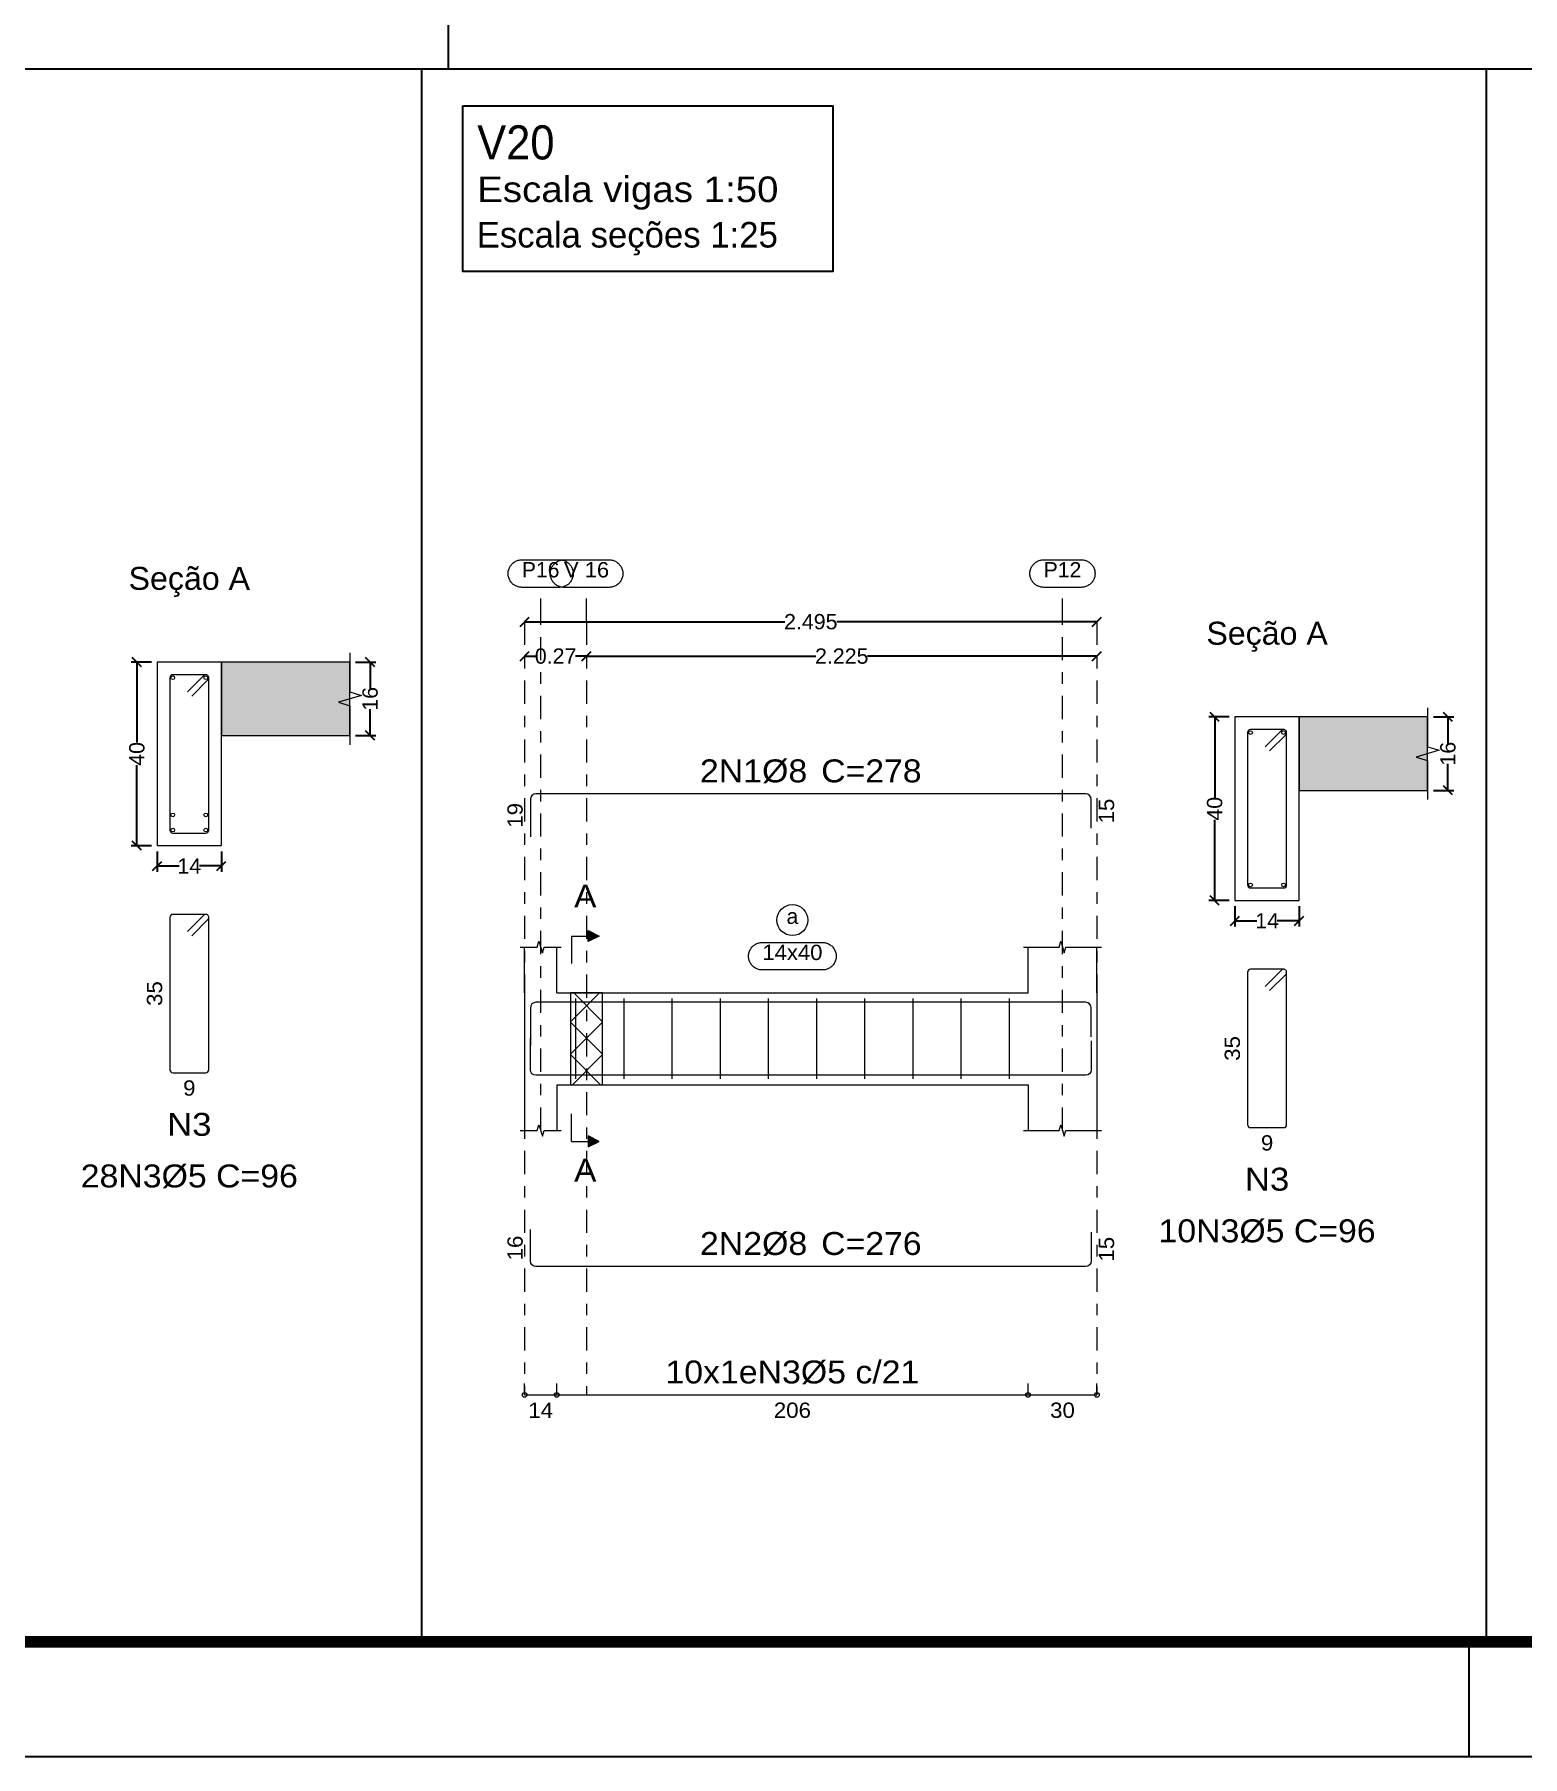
# Model space of a CAD drawing. Header units: centimetres. Extents: x 3194 to 3278, y -951 to -517.
# Drawn here: x 3228.91 to 3241.88, y -701.24 to -686.23 of the extents above; entities that cross this region are included whole.
import ezdxf
from ezdxf.enums import TextEntityAlignment as Align

# ---------------------------------------------------------------- set-up
doc = ezdxf.new("R2010")
doc.units = ezdxf.units.CM
doc.linetypes.add('CYPE_RAYAPUNTO', pattern=[0.4125, 0.2025, -0.105, 0, -0.105])
for name, color, linetype, lineweight in [('ARM_LONGITUDINAL_Ø8', 32, 'Continuous', 9), ('ARM_TRANSVERSAL_Ø5', 120, 'Continuous', 9), ('ELE_ARM_TRANS_TXT_EST', 7, 'Continuous', 9), ('ELE_CONT_NOS', 7, 'Continuous', 9), ('ELE_CONT_VIG_CONCRETO', 7, 'Continuous', 9), ('ELE_COT_COMPRIMENTO_PROJETADO', 8, 'Continuous', 0), ('ELE_COT_COT_ANCORAGENS', 8, 'Continuous', 0), ('ELE_COT_COT_EST', 8, 'Continuous', 0), ('ELE_COT_COT_LIN_APOIOS', 8, 'CYPE_RAYAPUNTO', 0), ('ELE_COT_TEXTOS_ESTRIBOS', 8, 'Continuous', 0), ('ELE_REF_COT_LIN_AUX_COTA', 8, 'CYPE_RAYAPUNTO', 9), ('ELE_REF_LINHAS_MARCAS_PLANTA', 8, 'Continuous', 9), ('ELE_REF_MARCAS_PLANTA', 8, 'Continuous', 9), ('ELE_REF_REF_ESCALA', 3, 'Continuous', 9), ('ELE_REF_REF_NOME', 8, 'Continuous', 9), ('ELE_REF_REF_REFERENCIA', 8, 'Continuous', 9), ('ELE_REF_TEXTO_REF_NOME', 8, 'Continuous', 9), ('ELE_REF_TEXTO_REF_REFERENCIA', 8, 'Continuous', 9), ('POR_ARM_LONG_ARM_TEXTOS', 7, 'Continuous', 9), ('POR_ARM_LONG_TXT_COMP', 7, 'Continuous', 9), ('SEC_CONT_LAJES_CORTE', 8, 'Continuous', 9), ('SEC_CONT_VIG_CONCRETO_CORTE', 7, 'Continuous', 9), ('SEC_COTAS_SEC_DIM_VIGA', 8, 'Continuous', 0), ('SEC_COTAS_TEXTOS_DETALHE_ESTRIBOS', 8, 'Continuous', 0), ('SEC_REF_TXT_NOMES', 2, 'Continuous', 9), ('SEC_REF_TXT_POSICOES_ARM_ESTRIBOS', 7, 'Continuous', 9)]:
    doc.layers.add(name, color=color, linetype=linetype, lineweight=lineweight)
doc.layers.add('ARQ-FOLHA', color=7, linetype='Continuous')
doc.layers.add('COTA CYPE', color=31, linetype='Continuous')
doc.styles.add('CYPETXT', font='arial.ttf', dxfattribs={"height": 0.2})
doc.styles.add('CYPETXT_0.2', font='arial.ttf', dxfattribs={"height": 0.133333})
doc.dimstyles.new('cype_oblique', dxfattribs={"dimtxt": 0.18, "dimasz": 0.18, "dimexe": 0.05, "dimexo": 0.05, "dimgap": 0, "dimtad": 0, "dimdec": 4, "dimzin": 0, "dimdsep": 46, "dimtxsty": 'CYPETXT_0.2', "dimblk": 'OBLIQUE', "dimtsz": 0.04, "dimcen": 0.09, "dimadec": 0, "dimazin": 0, "dimtfac": 1, "dimtdec": 4, "dimtofl": 0, "dimtmove": 2, "dimatfit": 3, "dimfxl": 1, "dimtolj": 1, "dimtzin": 0, "dimarcsym": 0})

# ---------------------------------------------------------------- blocks, each defined once
blk = doc.blocks.new('*D1408')
at = {"layer": 'Defpoints', "color": 0, "transparency": 16777216}
for p in [(3229.979, -693.302), (3230.539, -693.302), (3230.539, -693.479)]:
    blk.add_point(p, dxfattribs=at)
at = {"layer": 'SEC_COTAS_SEC_DIM_VIGA', "color": 0, "lineweight": -2, "transparency": 16777216}
for p, q in [((3229.979, -693.352), (3229.979, -693.529)), ((3230.539, -693.352), (3230.539, -693.529)), ((3229.939, -693.519), (3230.019, -693.439)), ((3229.979, -693.479), (3230.17, -693.479)), ((3230.539, -693.479), (3230.348, -693.479)), ((3230.499, -693.519), (3230.579, -693.439))]:
    blk.add_line(p, q, dxfattribs=at)
at = {"layer": 'SEC_COTAS_SEC_DIM_VIGA', "color": 0, "transparency": 16777216, "insert": (3230.259, -693.479), "char_height": 0.1333, "attachment_point": 5, "style": 'CYPETXT_0.2'}
blk.add_mtext('\\A1;14', dxfattribs=at)
blk = doc.blocks.new('_OBLIQUE')
at = {"color": 0, "linetype": 'ByBlock'}
blk.add_line((-0.5, -0.5), (0.5, 0.5), dxfattribs=at)
blk = doc.blocks.new('*D1409')
at = {"layer": 'Defpoints', "color": 0, "transparency": 16777216}
for p in [(3229.802, -691.702), (3229.979, -691.702), (3229.979, -693.302)]:
    blk.add_point(p, dxfattribs=at)
at = {"layer": 'SEC_COTAS_SEC_DIM_VIGA', "color": 0, "lineweight": -2, "transparency": 16777216}
for p, q in [((3229.929, -691.702), (3229.752, -691.702)), ((3229.842, -691.742), (3229.762, -691.662)), ((3229.802, -691.702), (3229.802, -692.404)), ((3229.802, -693.302), (3229.802, -692.6)), ((3229.842, -693.342), (3229.762, -693.262)), ((3229.929, -693.302), (3229.752, -693.302))]:
    blk.add_line(p, q, dxfattribs=at)
at = {"layer": 'SEC_COTAS_SEC_DIM_VIGA', "color": 0, "transparency": 16777216, "insert": (3229.802, -692.502), "char_height": 0.1333, "attachment_point": 5, "rotation": 90, "style": 'CYPETXT_0.2'}
blk.add_mtext('\\A1;40', dxfattribs=at)
blk = doc.blocks.new('*D1410')
at = {"layer": 'Defpoints', "color": 0, "transparency": 16777216}
for p in [(3231.659, -691.702), (3231.836, -691.702), (3231.659, -692.342)]:
    blk.add_point(p, dxfattribs=at)
at = {"layer": 'SEC_COTAS_SEC_DIM_VIGA', "color": 0, "lineweight": -2, "transparency": 16777216}
for p, q in [((3231.709, -691.702), (3231.886, -691.702)), ((3231.876, -691.742), (3231.796, -691.662)), ((3231.836, -691.702), (3231.836, -691.933)), ((3231.836, -692.342), (3231.836, -692.111)), ((3231.709, -692.342), (3231.886, -692.342)), ((3231.876, -692.382), (3231.796, -692.302))]:
    blk.add_line(p, q, dxfattribs=at)
at = {"layer": 'SEC_COTAS_SEC_DIM_VIGA', "color": 0, "transparency": 16777216, "insert": (3231.836, -692.022), "char_height": 0.1333, "attachment_point": 5, "rotation": 90, "style": 'CYPETXT_0.2'}
blk.add_mtext('\\A1;16', dxfattribs=at)
blk = doc.blocks.new('*D1420')
at = {"layer": 'Defpoints', "color": 0, "transparency": 16777216}
for p in [(3239.377, -693.78), (3239.937, -693.78), (3239.937, -693.957)]:
    blk.add_point(p, dxfattribs=at)
at = {"layer": 'SEC_COTAS_SEC_DIM_VIGA', "color": 0, "lineweight": -2, "transparency": 16777216}
for p, q in [((3239.377, -693.83), (3239.377, -694.007)), ((3239.937, -693.83), (3239.937, -694.007)), ((3239.337, -693.997), (3239.417, -693.917)), ((3239.377, -693.957), (3239.568, -693.957)), ((3239.937, -693.957), (3239.746, -693.957)), ((3239.897, -693.997), (3239.977, -693.917))]:
    blk.add_line(p, q, dxfattribs=at)
at = {"layer": 'SEC_COTAS_SEC_DIM_VIGA', "color": 0, "transparency": 16777216, "insert": (3239.657, -693.957), "char_height": 0.1333, "attachment_point": 5, "style": 'CYPETXT_0.2'}
blk.add_mtext('\\A1;14', dxfattribs=at)
blk = doc.blocks.new('*D1421')
at = {"layer": 'Defpoints', "color": 0, "transparency": 16777216}
for p in [(3239.2, -692.18), (3239.377, -692.18), (3239.377, -693.78)]:
    blk.add_point(p, dxfattribs=at)
at = {"layer": 'SEC_COTAS_SEC_DIM_VIGA', "color": 0, "lineweight": -2, "transparency": 16777216}
for p, q in [((3239.327, -692.18), (3239.15, -692.18)), ((3239.24, -692.22), (3239.16, -692.14)), ((3239.2, -692.18), (3239.2, -692.882)), ((3239.2, -693.78), (3239.2, -693.078)), ((3239.327, -693.78), (3239.15, -693.78)), ((3239.24, -693.82), (3239.16, -693.74))]:
    blk.add_line(p, q, dxfattribs=at)
at = {"layer": 'SEC_COTAS_SEC_DIM_VIGA', "color": 0, "transparency": 16777216, "insert": (3239.2, -692.98), "char_height": 0.1333, "attachment_point": 5, "rotation": 90, "style": 'CYPETXT_0.2'}
blk.add_mtext('\\A1;40', dxfattribs=at)
blk = doc.blocks.new('*D1422')
at = {"layer": 'Defpoints', "color": 0, "transparency": 16777216}
for p in [(3241.057, -692.18), (3241.234, -692.18), (3241.057, -692.82)]:
    blk.add_point(p, dxfattribs=at)
at = {"layer": 'SEC_COTAS_SEC_DIM_VIGA', "color": 0, "lineweight": -2, "transparency": 16777216}
for p, q in [((3241.107, -692.18), (3241.284, -692.18)), ((3241.274, -692.22), (3241.194, -692.14)), ((3241.234, -692.18), (3241.234, -692.411)), ((3241.234, -692.82), (3241.234, -692.589)), ((3241.274, -692.86), (3241.194, -692.78)), ((3241.107, -692.82), (3241.284, -692.82))]:
    blk.add_line(p, q, dxfattribs=at)
at = {"layer": 'SEC_COTAS_SEC_DIM_VIGA', "color": 0, "transparency": 16777216, "insert": (3241.234, -692.5), "char_height": 0.1333, "attachment_point": 5, "rotation": 90, "style": 'CYPETXT_0.2'}
blk.add_mtext('\\A1;16', dxfattribs=at)
blk = doc.blocks.new('*D1417')
at = {"layer": 'Defpoints', "color": 0, "transparency": 16777216}
for p in [(3233.183, -691.65), (3233.183, -691.65), (3233.723, -691.65)]:
    blk.add_point(p, dxfattribs=at)
at = {"layer": 'ELE_COT_COMPRIMENTO_PROJETADO', "color": 0, "lineweight": -2, "transparency": 16777216}
for p, q in [((3233.143, -691.69), (3233.223, -691.61)), ((3233.683, -691.69), (3233.763, -691.61)), ((3233.183, -691.65), (3233.28, -691.65)), ((3233.723, -691.65), (3233.626, -691.65))]:
    blk.add_line(p, q, dxfattribs=at)
at = {"layer": 'ELE_COT_COMPRIMENTO_PROJETADO', "color": 0, "transparency": 16777216, "insert": (3233.453, -691.65), "char_height": 0.1333, "attachment_point": 5, "style": 'CYPETXT_0.2'}
blk.add_mtext('\\A1;0.27', dxfattribs=at)
blk = doc.blocks.new('*D1418')
at = {"layer": 'Defpoints', "color": 0, "transparency": 16777216}
for p in [(3233.723, -691.65), (3233.723, -691.65), (3238.173, -691.65)]:
    blk.add_point(p, dxfattribs=at)
at = {"layer": 'ELE_COT_COMPRIMENTO_PROJETADO', "color": 0, "lineweight": -2, "transparency": 16777216}
for p, q in [((3233.683, -691.69), (3233.763, -691.61)), ((3238.133, -691.69), (3238.213, -691.61)), ((3233.723, -691.65), (3235.721, -691.65)), ((3238.173, -691.65), (3236.174, -691.65))]:
    blk.add_line(p, q, dxfattribs=at)
at = {"layer": 'ELE_COT_COMPRIMENTO_PROJETADO', "color": 0, "transparency": 16777216, "insert": (3235.948, -691.65), "char_height": 0.1333, "attachment_point": 5, "style": 'CYPETXT_0.2'}
blk.add_mtext('\\A1;2.225', dxfattribs=at)
blk = doc.blocks.new('*D1419')
at = {"layer": 'Defpoints', "color": 0, "transparency": 16777216}
for p in [(3233.183, -691.35), (3233.183, -691.35), (3238.173, -691.35)]:
    blk.add_point(p, dxfattribs=at)
at = {"layer": 'ELE_COT_COMPRIMENTO_PROJETADO', "color": 0, "lineweight": -2, "transparency": 16777216}
for p, q in [((3233.143, -691.39), (3233.223, -691.31)), ((3238.133, -691.39), (3238.213, -691.31)), ((3233.183, -691.35), (3235.451, -691.35)), ((3238.173, -691.35), (3235.904, -691.35))]:
    blk.add_line(p, q, dxfattribs=at)
at = {"layer": 'ELE_COT_COMPRIMENTO_PROJETADO', "color": 0, "transparency": 16777216, "insert": (3235.678, -691.35), "char_height": 0.1333, "attachment_point": 5, "style": 'CYPETXT_0.2'}
blk.add_mtext('\\A1;2.495', dxfattribs=at)
blk = doc.blocks.new('FOLHA A1')
at = {"layer": 'ARQ-FOLHA'}
for p, q in [((471, -594), (471, -584)), ((0, -594), (841, -594))]:
    blk.add_line(p, q, dxfattribs=at)
at = {"layer": 'ARQ-FOLHA', "const_width": 1}
blk.add_lwpolyline([(25, -10), (25, -584), (831, -584), (831, -10), (25, -10)], dxfattribs=at)

msp = doc.modelspace()

# ---------------------------------------------------------------- hatches: boundary and pattern name
at = {"layer": 'ELE_REF_LINHAS_MARCAS_PLANTA'}
for points in [[(3233.73581, -694.13852), (3233.73581, -694.04252), (3233.83181, -694.09052)], [(3233.73581, -695.83252), (3233.73581, -695.92852), (3233.83181, -695.88052)]]:
    msp.add_hatch(color=256, dxfattribs=at).paths.add_polyline_path(points)
at = {"layer": 'SEC_CONT_LAJES_CORTE', "true_color": 0xdad7d3}
for points in [[(3231.65912, -691.70186), (3230.53912, -691.70186), (3230.53912, -692.34186), (3231.65912, -692.34186)], [(3241.05693, -692.18004), (3239.93693, -692.18004), (3239.93693, -692.82004), (3241.05693, -692.82004)]]:
    msp.add_hatch(color=254, dxfattribs=at).paths.add_polyline_path(points)

# ---------------------------------------------------------------- linework, layer by layer
for p, q in [((3232.51701, -672.35504), (3232.51701, -686.52861)), ((3196.8194, -686.52861), (3259.9194, -686.52861)), ((3232.28256, -686.52861), (3232.28256, -700.24247)), ((3241.56716, -686.52861), (3241.56716, -700.24247))]:
    msp.add_line(p, q)
at = {"layer": 'ARM_LONGITUDINAL_Ø8'}
for points in [[(3238.12283, -693.15004), (3238.12283, -692.89804), (3238.11917, -692.87967), (3238.10877, -692.8641), (3238.0932, -692.85369), (3238.07483, -692.85004), (3233.28081, -692.85004), (3233.26244, -692.85369), (3233.24687, -692.8641), (3233.23647, -692.87967), (3233.23281, -692.89804), (3233.23281, -693.22545)], [(3238.12283, -694.96752), (3238.12283, -694.71552), (3238.11917, -694.69715), (3238.10877, -694.68158), (3238.0932, -694.67117), (3238.07483, -694.66752), (3233.28081, -694.66752), (3233.26244, -694.67117), (3233.24687, -694.68158), (3233.23647, -694.69715), (3233.23281, -694.71552), (3233.23281, -695.04293)], [(3238.12283, -695.00352), (3238.12283, -695.25552), (3238.11917, -695.27389), (3238.10877, -695.28946), (3238.0932, -695.29986), (3238.07483, -695.30352), (3233.28081, -695.30352), (3233.26244, -695.29986), (3233.24687, -695.28946), (3233.23647, -695.27389), (3233.23281, -695.25552), (3233.23281, -694.98252)], [(3238.12283, -696.66998), (3238.12283, -696.92198), (3238.11917, -696.94034), (3238.10877, -696.95592), (3238.0932, -696.96632), (3238.07483, -696.96998), (3233.28081, -696.96998), (3233.26244, -696.96632), (3233.24687, -696.95592), (3233.23647, -696.94034), (3233.23281, -696.92198), (3233.23281, -696.64898)]]:
    msp.add_lwpolyline(points, dxfattribs=at)
for centre in [(3230.11512, -691.83786), (3230.40312, -691.83786), (3239.51293, -692.31604), (3239.80093, -692.31604), (3230.11512, -693.03386), (3230.40312, -693.03386), (3230.11512, -693.16586), (3230.40312, -693.16586), (3239.51293, -693.64404), (3239.80093, -693.64404)]:
    msp.add_circle(centre, 0.016, dxfattribs=at)
at = {"layer": 'ARM_TRANSVERSAL_Ø5'}
for p, q in [((3233.62782, -694.63552), (3233.62782, -695.33552)), ((3234.04782, -694.63552), (3234.04782, -695.33552)), ((3234.46782, -694.63552), (3234.46782, -695.33552)), ((3234.88782, -694.63552), (3234.88782, -695.33552)), ((3235.30782, -694.63552), (3235.30782, -695.33552)), ((3235.72782, -694.63552), (3235.72782, -695.33552)), ((3236.14782, -694.63552), (3236.14782, -695.33552)), ((3236.56782, -694.63552), (3236.56782, -695.33552)), ((3236.98782, -694.63552), (3236.98782, -695.33552)), ((3237.40782, -694.63552), (3237.40782, -695.33552))]:
    msp.add_line(p, q, dxfattribs=at)
for points in [[(3230.28008, -691.99767), (3230.4215, -691.85624), (3230.42473, -691.8523), (3230.42714, -691.84781), (3230.42862, -691.84293), (3230.42912, -691.83786), (3230.42862, -691.83279), (3230.42714, -691.82791), (3230.42473, -691.82341), (3230.4215, -691.81947), (3230.41756, -691.81624), (3230.41307, -691.81384), (3230.40819, -691.81236), (3230.40312, -691.81186), (3230.11512, -691.81186), (3230.10517, -691.81384), (3230.09673, -691.81947), (3230.09109, -691.82791), (3230.08912, -691.83786), (3230.08912, -693.16586), (3230.09109, -693.17581), (3230.09673, -693.18424), (3230.10517, -693.18988), (3230.11512, -693.19186), (3230.40312, -693.19186), (3230.41307, -693.18988), (3230.4215, -693.18424), (3230.42714, -693.17581), (3230.42912, -693.16586), (3230.42912, -691.83786), (3230.42862, -691.83279), (3230.42714, -691.82791), (3230.42473, -691.82341), (3230.4215, -691.81947), (3230.41756, -691.81624), (3230.41307, -691.81384), (3230.40819, -691.81236), (3230.40312, -691.81186), (3230.39804, -691.81236), (3230.39317, -691.81384), (3230.38867, -691.81624), (3230.38473, -691.81947), (3230.24331, -691.9609)], [(3239.67789, -692.47584), (3239.81931, -692.33442), (3239.82254, -692.33048), (3239.82495, -692.32599), (3239.82643, -692.32111), (3239.82693, -692.31604), (3239.82643, -692.31097), (3239.82495, -692.30609), (3239.82254, -692.30159), (3239.81931, -692.29765), (3239.81537, -692.29442), (3239.81088, -692.29202), (3239.806, -692.29054), (3239.80093, -692.29004), (3239.51293, -692.29004), (3239.50298, -692.29202), (3239.49454, -692.29765), (3239.48891, -692.30609), (3239.48693, -692.31604), (3239.48693, -693.64404), (3239.48891, -693.65399), (3239.49454, -693.66242), (3239.50298, -693.66806), (3239.51293, -693.67004), (3239.80093, -693.67004), (3239.81088, -693.66806), (3239.81931, -693.66242), (3239.82495, -693.65399), (3239.82693, -693.64404), (3239.82693, -692.31604), (3239.82643, -692.31097), (3239.82495, -692.30609), (3239.82254, -692.30159), (3239.81931, -692.29765), (3239.81537, -692.29442), (3239.81088, -692.29202), (3239.806, -692.29054), (3239.80093, -692.29004), (3239.79585, -692.29054), (3239.79098, -692.29202), (3239.78648, -692.29442), (3239.78254, -692.29765), (3239.64112, -692.43907)], [(3230.28008, -694.087), (3230.4215, -693.94558), (3230.42473, -693.94164), (3230.42714, -693.93714), (3230.42862, -693.93227), (3230.42912, -693.92719), (3230.42862, -693.92212), (3230.42714, -693.91724), (3230.42473, -693.91275), (3230.4215, -693.90881), (3230.41756, -693.90557), (3230.41307, -693.90317), (3230.40819, -693.90169), (3230.40312, -693.90119), (3230.11512, -693.90119), (3230.10517, -693.90317), (3230.09673, -693.90881), (3230.09109, -693.91724), (3230.08912, -693.92719), (3230.08912, -695.25519), (3230.09109, -695.26514), (3230.09673, -695.27358), (3230.10517, -695.27921), (3230.11512, -695.28119), (3230.40312, -695.28119), (3230.41307, -695.27921), (3230.4215, -695.27358), (3230.42714, -695.26514), (3230.42912, -695.25519), (3230.42912, -693.92719), (3230.42862, -693.92212), (3230.42714, -693.91724), (3230.42473, -693.91275), (3230.4215, -693.90881), (3230.41756, -693.90557), (3230.41307, -693.90317), (3230.40819, -693.90169), (3230.40312, -693.90119), (3230.39804, -693.90169), (3230.39317, -693.90317), (3230.38867, -693.90557), (3230.38473, -693.90881), (3230.24331, -694.05023)], [(3239.67789, -694.56518), (3239.81931, -694.42376), (3239.82254, -694.41982), (3239.82495, -694.41532), (3239.82643, -694.41044), (3239.82693, -694.40537), (3239.82643, -694.4003), (3239.82495, -694.39542), (3239.82254, -694.39093), (3239.81931, -694.38699), (3239.81537, -694.38375), (3239.81088, -694.38135), (3239.806, -694.37987), (3239.80093, -694.37937), (3239.51293, -694.37937), (3239.50298, -694.38135), (3239.49454, -694.38699), (3239.48891, -694.39542), (3239.48693, -694.40537), (3239.48693, -695.73337), (3239.48891, -695.74332), (3239.49454, -695.75176), (3239.50298, -695.75739), (3239.51293, -695.75937), (3239.80093, -695.75937), (3239.81088, -695.75739), (3239.81931, -695.75176), (3239.82495, -695.74332), (3239.82693, -695.73337), (3239.82693, -694.40537), (3239.82643, -694.4003), (3239.82495, -694.39542), (3239.82254, -694.39093), (3239.81931, -694.38699), (3239.81537, -694.38375), (3239.81088, -694.38135), (3239.806, -694.37987), (3239.80093, -694.37937), (3239.79585, -694.37987), (3239.79098, -694.38135), (3239.78648, -694.38375), (3239.78254, -694.38699), (3239.64112, -694.52841)]]:
    msp.add_lwpolyline(points, dxfattribs=at)
at = {"layer": 'COTA CYPE'}
msp.add_lwpolyline([(3232.64429, -686.85307), (3235.87069, -686.85307), (3235.87069, -688.29654), (3232.64429, -688.29654)], close=True, dxfattribs=at)
at = {"layer": 'ELE_CONT_NOS'}
for p, q in [((3233.18281, -694.58552), (3233.18281, -694.18552)), ((3233.46281, -694.58552), (3233.46281, -694.18552)), ((3237.57282, -694.58552), (3237.57282, -694.18552)), ((3238.17283, -694.58552), (3238.17283, -694.18552)), ((3233.18281, -695.38552), (3233.18281, -695.78552)), ((3233.46281, -695.38552), (3233.46281, -695.78552)), ((3237.57282, -695.38552), (3237.57282, -695.78552)), ((3238.17283, -695.38552), (3238.17283, -695.78552))]:
    msp.add_line(p, q, dxfattribs=at)
at = {"layer": 'ELE_CONT_NOS', "lineweight": 0}
for p, q in [((3233.58281, -694.83729), (3233.83459, -694.58552)), ((3233.86281, -694.83729), (3233.61104, -694.58552)), ((3233.58281, -695.12014), (3233.86281, -694.84014)), ((3233.86281, -695.12014), (3233.58281, -694.84014)), ((3233.84535, -695.38552), (3233.58281, -695.12298)), ((3233.60027, -695.38552), (3233.86281, -695.12298))]:
    msp.add_line(p, q, dxfattribs=at)
at = {"layer": 'ELE_CONT_NOS'}
for points in [[(3233.14281, -694.18552), (3233.29281, -694.18552), (3233.30781, -694.13552), (3233.33781, -694.23552), (3233.35281, -694.18552), (3233.50281, -694.18552)], [(3237.53282, -694.18552), (3237.84283, -694.18552), (3237.85783, -694.13552), (3237.88783, -694.23552), (3237.90283, -694.18552), (3238.21283, -694.18552)], [(3233.18281, -694.58552), (3233.18281, -695.38552)], [(3238.17283, -694.58552), (3238.17283, -695.38552)], [(3233.14281, -695.78552), (3233.29281, -695.78552), (3233.30781, -695.73552), (3233.33781, -695.83552), (3233.35281, -695.78552), (3233.50281, -695.78552)], [(3237.53282, -695.78552), (3237.84283, -695.78552), (3237.85783, -695.73552), (3237.88783, -695.83552), (3237.90283, -695.78552), (3238.21283, -695.78552)]]:
    msp.add_lwpolyline(points, dxfattribs=at)
at = {"layer": 'ELE_CONT_NOS', "lineweight": 0}
msp.add_lwpolyline([(3233.58281, -694.58552), (3233.58281, -695.38552), (3233.86281, -695.38552), (3233.86281, -694.58552), (3233.58281, -694.58552)], close=True, dxfattribs=at)
at = {"layer": 'ELE_CONT_VIG_CONCRETO'}
for p, q in [((3233.46281, -694.58552), (3233.72281, -694.58552)), ((3233.72281, -694.58552), (3237.57282, -694.58552)), ((3233.46281, -695.38552), (3233.72281, -695.38552)), ((3233.72281, -695.38552), (3237.57282, -695.38552))]:
    msp.add_line(p, q, dxfattribs=at)
at = {"layer": 'ELE_COT_COT_EST'}
for p, q in [((3233.18281, -698.08998), (3233.18281, -697.98998)), ((3233.46281, -698.08998), (3233.46281, -697.98998)), ((3237.57282, -698.08998), (3237.57282, -697.98998))]:
    msp.add_line(p, q, dxfattribs=at)
for points in [[(3233.18281, -698.08998), (3233.46281, -698.08998), (3233.46281, -697.98998)], [(3233.46281, -698.08998), (3237.57282, -698.08998), (3237.57282, -697.98998)], [(3237.57282, -698.08998), (3238.17283, -698.08998), (3238.17283, -697.98998)]]:
    msp.add_lwpolyline(points, dxfattribs=at)
for centre in [(3233.18281, -698.08998), (3233.46281, -698.08998), (3233.46281, -698.08998), (3237.57282, -698.08998), (3237.57282, -698.08998), (3238.17283, -698.08998)]:
    msp.add_circle(centre, 0.02, dxfattribs=at)
at = {"layer": 'ELE_COT_COT_LIN_APOIOS'}
for p, q in [((3233.18281, -691.35004), (3233.18281, -698.08998)), ((3233.18281, -691.35004), (3233.18281, -698.08998)), ((3233.72281, -691.35004), (3233.72281, -698.08998)), ((3238.17283, -691.35004), (3238.17283, -698.08998)), ((3238.17283, -691.35004), (3238.17283, -698.08998))]:
    msp.add_line(p, q, dxfattribs=at)
at = {"layer": 'ELE_REF_COT_LIN_AUX_COTA'}
for p, q in [((3233.32281, -691.35004), (3233.32281, -691.05004)), ((3233.72281, -691.35004), (3233.72281, -691.05004)), ((3237.87283, -691.35004), (3237.87283, -691.05004)), ((3233.32281, -695.78552), (3233.32281, -691.35004)), ((3237.87283, -695.78552), (3237.87283, -691.35004))]:
    msp.add_line(p, q, dxfattribs=at)
at = {"layer": 'ELE_REF_LINHAS_MARCAS_PLANTA'}
for p, q in [((3233.59181, -694.09052), (3233.59181, -694.33052)), ((3233.59181, -694.09052), (3233.73581, -694.09052)), ((3233.59181, -695.88052), (3233.59181, -695.64052)), ((3233.59181, -695.88052), (3233.73581, -695.88052))]:
    msp.add_line(p, q, dxfattribs=at)
for points in [[(3233.73581, -694.13852), (3233.73581, -694.04252), (3233.83181, -694.09052)], [(3233.73581, -695.83252), (3233.73581, -695.92852), (3233.83181, -695.88052)]]:
    msp.add_lwpolyline(points, close=True, dxfattribs=at)
at = {"layer": 'ELE_REF_REF_NOME'}
msp.add_lwpolyline([(3235.77982, -694.14552), (3235.78783, -694.14579), (3235.79581, -694.14659), (3235.80372, -694.14792), (3235.81152, -694.14978), (3235.81918, -694.15216), (3235.82667, -694.15504), (3235.83394, -694.15842), (3235.84097, -694.16227), (3235.84773, -694.16658), (3235.85419, -694.17134), (3235.86031, -694.17652), (3235.86608, -694.18209), (3235.87146, -694.18804), (3235.87643, -694.19434), (3235.88097, -694.20095), (3235.88505, -694.20785), (3235.88867, -694.21501), (3235.8918, -694.22239), (3235.89443, -694.22996), (3235.89655, -694.2377), (3235.89815, -694.24556), (3235.89922, -694.25351), (3235.89975, -694.26151), (3235.89975, -694.26953), (3235.89922, -694.27753), (3235.89815, -694.28548), (3235.89655, -694.29334), (3235.89443, -694.30107), (3235.8918, -694.30865), (3235.88867, -694.31603), (3235.88505, -694.32319), (3235.88097, -694.33009), (3235.87643, -694.3367), (3235.87146, -694.34299), (3235.86608, -694.34894), (3235.86031, -694.35452), (3235.85419, -694.35969), (3235.84773, -694.36445), (3235.84097, -694.36877), (3235.83394, -694.37262), (3235.82667, -694.376), (3235.81918, -694.37888), (3235.81152, -694.38125), (3235.80372, -694.38311), (3235.79581, -694.38445), (3235.78783, -694.38525), (3235.77982, -694.38552), (3235.25582, -694.38552), (3235.2478, -694.38525), (3235.23982, -694.38445), (3235.23192, -694.38311), (3235.22412, -694.38125), (3235.21646, -694.37888), (3235.20897, -694.376), (3235.2017, -694.37262), (3235.19466, -694.36877), (3235.18791, -694.36445), (3235.18145, -694.35969), (3235.17532, -694.35452), (3235.16956, -694.34894), (3235.16418, -694.34299), (3235.15921, -694.3367), (3235.15467, -694.33009), (3235.15058, -694.32319), (3235.14697, -694.31603), (3235.14384, -694.30865), (3235.14121, -694.30107), (3235.13909, -694.29334), (3235.13749, -694.28548), (3235.13642, -694.27753), (3235.13589, -694.26953), (3235.13589, -694.26151), (3235.13642, -694.25351), (3235.13749, -694.24556), (3235.13909, -694.2377), (3235.14121, -694.22996), (3235.14384, -694.22239), (3235.14697, -694.21501), (3235.15058, -694.20785), (3235.15467, -694.20095), (3235.15921, -694.19434), (3235.16418, -694.18804), (3235.16956, -694.18209), (3235.17532, -694.17652), (3235.18145, -694.17134), (3235.18791, -694.16658), (3235.19466, -694.16227), (3235.2017, -694.15842), (3235.20897, -694.15504), (3235.21646, -694.15216), (3235.22412, -694.14978), (3235.23192, -694.14792), (3235.23982, -694.14659), (3235.2478, -694.14579), (3235.25582, -694.14552), (3235.77982, -694.14552)], close=True, dxfattribs=at)
msp.add_circle((3235.51782, -693.95081), 0.13471, dxfattribs=at)
at = {"layer": 'ELE_REF_REF_REFERENCIA'}
for points in [[(3233.48681, -690.81004), (3233.49483, -690.81031), (3233.50281, -690.81111), (3233.51071, -690.81244), (3233.51852, -690.8143), (3233.52618, -690.81668), (3233.53366, -690.81956), (3233.54093, -690.82294), (3233.54797, -690.82679), (3233.55473, -690.83111), (3233.56118, -690.83586), (3233.56731, -690.84104), (3233.57307, -690.84662), (3233.57845, -690.85256), (3233.58342, -690.85886), (3233.58796, -690.86547), (3233.59205, -690.87237), (3233.59566, -690.87953), (3233.59879, -690.88691), (3233.60142, -690.89449), (3233.60354, -690.90222), (3233.60514, -690.91008), (3233.60621, -690.91803), (3233.60675, -690.92603), (3233.60675, -690.93405), (3233.60621, -690.94205), (3233.60514, -690.95), (3233.60354, -690.95786), (3233.60142, -690.96559), (3233.59879, -690.97317), (3233.59566, -690.98055), (3233.59205, -690.98771), (3233.58796, -690.99461), (3233.58342, -691.00122), (3233.57845, -691.00751), (3233.57307, -691.01346), (3233.56731, -691.01904), (3233.56118, -691.02421), (3233.55473, -691.02897), (3233.54797, -691.03329), (3233.54093, -691.03714), (3233.53366, -691.04052), (3233.52618, -691.0434), (3233.51852, -691.04577), (3233.51071, -691.04763), (3233.50281, -691.04897), (3233.49483, -691.04977), (3233.48681, -691.05004), (3233.15881, -691.05004), (3233.1508, -691.04977), (3233.14282, -691.04897), (3233.13491, -691.04763), (3233.12711, -691.04577), (3233.11945, -691.0434), (3233.11197, -691.04052), (3233.10469, -691.03714), (3233.09766, -691.03329), (3233.0909, -691.02897), (3233.08444, -691.02421), (3233.07832, -691.01904), (3233.07255, -691.01346), (3233.06717, -691.00751), (3233.0622, -691.00122), (3233.05767, -690.99461), (3233.05358, -690.98771), (3233.04996, -690.98055), (3233.04683, -690.97317), (3233.0442, -690.96559), (3233.04208, -690.95786), (3233.04048, -690.95), (3233.03941, -690.94205), (3233.03888, -690.93405), (3233.03888, -690.92603), (3233.03941, -690.91803), (3233.04048, -690.91008), (3233.04208, -690.90222), (3233.0442, -690.89449), (3233.04683, -690.88691), (3233.04996, -690.87953), (3233.05358, -690.87237), (3233.05767, -690.86547), (3233.0622, -690.85886), (3233.06717, -690.85256), (3233.07255, -690.84662), (3233.07832, -690.84104), (3233.08444, -690.83586), (3233.0909, -690.83111), (3233.09766, -690.82679), (3233.10469, -690.82294), (3233.11197, -690.81956), (3233.11945, -690.81668), (3233.12711, -690.8143), (3233.13491, -690.81244), (3233.14282, -690.81111), (3233.1508, -690.81031), (3233.15881, -690.81004), (3233.48681, -690.81004)], [(3233.91981, -690.81004), (3233.92783, -690.81031), (3233.93581, -690.81111), (3233.94372, -690.81244), (3233.95152, -690.8143), (3233.95918, -690.81668), (3233.96666, -690.81956), (3233.97393, -690.82294), (3233.98097, -690.82679), (3233.98773, -690.83111), (3233.99418, -690.83586), (3234.00031, -690.84104), (3234.00607, -690.84662), (3234.01145, -690.85256), (3234.01642, -690.85886), (3234.02096, -690.86547), (3234.02505, -690.87237), (3234.02866, -690.87953), (3234.0318, -690.88691), (3234.03443, -690.89449), (3234.03654, -690.90222), (3234.03814, -690.91008), (3234.03921, -690.91803), (3234.03975, -690.92603), (3234.03975, -690.93405), (3234.03921, -690.94205), (3234.03814, -690.95), (3234.03654, -690.95786), (3234.03443, -690.96559), (3234.0318, -690.97317), (3234.02866, -690.98055), (3234.02505, -690.98771), (3234.02096, -690.99461), (3234.01642, -691.00122), (3234.01145, -691.00751), (3234.00607, -691.01346), (3234.00031, -691.01904), (3233.99418, -691.02421), (3233.98773, -691.02897), (3233.98097, -691.03329), (3233.97393, -691.03714), (3233.96666, -691.04052), (3233.95918, -691.0434), (3233.95152, -691.04577), (3233.94372, -691.04763), (3233.93581, -691.04897), (3233.92783, -691.04977), (3233.91981, -691.05004), (3233.52581, -691.05004), (3233.5178, -691.04977), (3233.50982, -691.04897), (3233.50191, -691.04763), (3233.49411, -691.04577), (3233.48645, -691.0434), (3233.47897, -691.04052), (3233.47169, -691.03714), (3233.46466, -691.03329), (3233.4579, -691.02897), (3233.45144, -691.02421), (3233.44532, -691.01904), (3233.43955, -691.01346), (3233.43418, -691.00751), (3233.42921, -691.00122), (3233.42467, -690.99461), (3233.42058, -690.98771), (3233.41696, -690.98055), (3233.41383, -690.97317), (3233.4112, -690.96559), (3233.40908, -690.95786), (3233.40749, -690.95), (3233.40642, -690.94205), (3233.40588, -690.93405), (3233.40588, -690.92603), (3233.40642, -690.91803), (3233.40749, -690.91008), (3233.40908, -690.90222), (3233.4112, -690.89449), (3233.41383, -690.88691), (3233.41696, -690.87953), (3233.42058, -690.87237), (3233.42467, -690.86547), (3233.42921, -690.85886), (3233.43418, -690.85256), (3233.43955, -690.84662), (3233.44532, -690.84104), (3233.45144, -690.83586), (3233.4579, -690.83111), (3233.46466, -690.82679), (3233.47169, -690.82294), (3233.47897, -690.81956), (3233.48645, -690.81668), (3233.49411, -690.8143), (3233.50191, -690.81244), (3233.50982, -690.81111), (3233.5178, -690.81031), (3233.52581, -690.81004), (3233.91981, -690.81004)], [(3238.03683, -690.81004), (3238.04484, -690.81031), (3238.05282, -690.81111), (3238.06073, -690.81244), (3238.06853, -690.8143), (3238.07619, -690.81668), (3238.08367, -690.81956), (3238.09095, -690.82294), (3238.09798, -690.82679), (3238.10474, -690.83111), (3238.1112, -690.83586), (3238.11732, -690.84104), (3238.12308, -690.84662), (3238.12846, -690.85256), (3238.13343, -690.85886), (3238.13797, -690.86547), (3238.14206, -690.87237), (3238.14568, -690.87953), (3238.14881, -690.88691), (3238.15144, -690.89449), (3238.15356, -690.90222), (3238.15515, -690.91008), (3238.15622, -690.91803), (3238.15676, -690.92603), (3238.15676, -690.93405), (3238.15622, -690.94205), (3238.15515, -690.95), (3238.15356, -690.95786), (3238.15144, -690.96559), (3238.14881, -690.97317), (3238.14568, -690.98055), (3238.14206, -690.98771), (3238.13797, -690.99461), (3238.13343, -691.00122), (3238.12846, -691.00751), (3238.12308, -691.01346), (3238.11732, -691.01904), (3238.1112, -691.02421), (3238.10474, -691.02897), (3238.09798, -691.03329), (3238.09095, -691.03714), (3238.08367, -691.04052), (3238.07619, -691.0434), (3238.06853, -691.04577), (3238.06073, -691.04763), (3238.05282, -691.04897), (3238.04484, -691.04977), (3238.03683, -691.05004), (3237.70883, -691.05004), (3237.70081, -691.04977), (3237.69283, -691.04897), (3237.68492, -691.04763), (3237.67712, -691.04577), (3237.66946, -691.0434), (3237.66198, -691.04052), (3237.6547, -691.03714), (3237.64767, -691.03329), (3237.64091, -691.02897), (3237.63446, -691.02421), (3237.62833, -691.01904), (3237.62257, -691.01346), (3237.61719, -691.00751), (3237.61222, -691.00122), (3237.60768, -690.99461), (3237.60359, -690.98771), (3237.59997, -690.98055), (3237.59684, -690.97317), (3237.59421, -690.96559), (3237.59209, -690.95786), (3237.5905, -690.95), (3237.58943, -690.94205), (3237.58889, -690.93405), (3237.58889, -690.92603), (3237.58943, -690.91803), (3237.5905, -690.91008), (3237.59209, -690.90222), (3237.59421, -690.89449), (3237.59684, -690.88691), (3237.59997, -690.87953), (3237.60359, -690.87237), (3237.60768, -690.86547), (3237.61222, -690.85886), (3237.61719, -690.85256), (3237.62257, -690.84662), (3237.62833, -690.84104), (3237.63446, -690.83586), (3237.64091, -690.83111), (3237.64767, -690.82679), (3237.6547, -690.82294), (3237.66198, -690.81956), (3237.66946, -690.81668), (3237.67712, -690.8143), (3237.68492, -690.81244), (3237.69283, -690.81111), (3237.70081, -690.81031), (3237.70883, -690.81004), (3238.03683, -690.81004)]]:
    msp.add_lwpolyline(points, close=True, dxfattribs=at)
at = {"layer": 'SEC_CONT_LAJES_CORTE', "color": 254, "true_color": 0xdad7d3}
for points in [[(3231.65912, -691.70186), (3230.53912, -691.70186), (3230.53912, -692.34186), (3231.65912, -692.34186)], [(3241.05693, -692.18004), (3239.93693, -692.18004), (3239.93693, -692.82004), (3241.05693, -692.82004)]]:
    msp.add_lwpolyline(points, close=True, dxfattribs=at)
at = {"layer": 'SEC_CONT_LAJES_CORTE'}
for points in [[(3231.65912, -691.70186), (3230.53912, -691.70186), (3230.53912, -692.34186), (3231.65912, -692.34186)], [(3231.65912, -691.62186), (3231.65912, -691.96186), (3231.75912, -691.99186), (3231.55912, -692.05186), (3231.65912, -692.08186), (3231.65912, -692.42186)], [(3241.05693, -692.18004), (3239.93693, -692.18004), (3239.93693, -692.82004), (3241.05693, -692.82004)], [(3241.05693, -692.10004), (3241.05693, -692.44004), (3241.15693, -692.47004), (3240.95693, -692.53004), (3241.05693, -692.56004), (3241.05693, -692.90004)]]:
    msp.add_lwpolyline(points, dxfattribs=at)
at = {"layer": 'SEC_CONT_VIG_CONCRETO_CORTE'}
for points in [[(3230.53912, -691.70186), (3229.97912, -691.70186), (3229.97912, -693.30186), (3230.53912, -693.30186), (3230.53912, -691.70186)], [(3239.93693, -692.18004), (3239.37693, -692.18004), (3239.37693, -693.78004), (3239.93693, -693.78004), (3239.93693, -692.18004)]]:
    msp.add_lwpolyline(points, close=True, dxfattribs=at)

# ---------------------------------------------------------------- block references
at = {"layer": 'ARQ-FOLHA', "xscale": 0.1, "yscale": 0.1, "zscale": 0.1}
msp.add_blockref('FOLHA A1', (3194.3194, -641.84247), dxfattribs=at)

# ---------------------------------------------------------------- texts
at = {"layer": 'COTA CYPE', "style": 'CYPETXT', "width": 0.911221}
msp.add_text('V20', height=0.297399, dxfattribs=at).set_placement((3232.7697, -687.31984), (3233.44331, -687.31984), align=Align.FIT)
at = {"layer": 'ELE_ARM_TRANS_TXT_EST', "style": 'CYPETXT', "width": 1.055863}
msp.add_text('10x1eN3%%c5 c/21', height=0.2, dxfattribs=at).set_placement((3234.41082, -697.98998), (3236.62482, -697.98998), align=Align.FIT)
at = {"layer": 'ELE_COT_COT_ANCORAGENS', "style": 'CYPETXT', "width": 1.042546}
for s, p, p2 in [('19', (3233.16615, -693.14574), (3233.16615, -692.92974)), ('15', (3238.32283, -693.10804), (3238.32283, -692.89204)), ('16', (3233.16615, -696.91748), (3233.16615, -696.70148)), ('15', (3238.32283, -696.92798), (3238.32283, -696.71198))]:
    msp.add_text(s, height=0.133333, rotation=90, dxfattribs=at).set_placement(p, p2, align=Align.FIT)
at = {"layer": 'ELE_COT_TEXTOS_ESTRIBOS', "style": 'CYPETXT', "width": 1.042546}
for s, p, p2 in [('14', (3233.21481, -698.28998), (3233.43081, -698.28998)), ('206', (3235.35582, -698.28998), (3235.67982, -698.28998)), ('30', (3237.76483, -698.28998), (3237.98083, -698.28998))]:
    msp.add_text(s, height=0.133333, dxfattribs=at).set_placement(p, p2, align=Align.FIT)
at = {"layer": 'ELE_REF_MARCAS_PLANTA', "style": 'CYPETXT', "width": 1.044083}
for p, p2 in [((3233.61431, -693.84052), (3233.80931, -693.84052)), ((3233.61431, -696.23052), (3233.80931, -696.23052))]:
    msp.add_text('A', height=0.2, dxfattribs=at).set_placement(p, p2, align=Align.FIT)
at = {"layer": 'ELE_REF_REF_ESCALA', "style": 'CYPETXT'}
for s, width, p, p2 in [('Escala vigas 1:50', 1.075389, (3232.7697, -687.69159), (3235.39611, -687.69159)), ('Escala seções 1:25', 0.971968, (3232.76483, -688.0877), (3235.39123, -688.0877))]:
    msp.add_text(s, height=0.2230494, dxfattribs=dict(at, width=width)).set_placement(p, p2, align=Align.FIT)
at = {"layer": 'ELE_REF_TEXTO_REF_NOME', "style": 'CYPETXT'}
for s, height, width, p, p2 in [('a', 0.13333, 0.984627, (3235.46682, -693.98415), (3235.56882, -693.98415)), ('14x40', 0.133333, 1.032505, (3235.25582, -694.29885), (3235.77982, -694.29885))]:
    msp.add_text(s, height=height, dxfattribs=dict(at, width=width)).set_placement(p, p2, align=Align.FIT)
at = {"layer": 'ELE_REF_TEXTO_REF_REFERENCIA', "style": 'CYPETXT'}
for s, width, p, p2 in [('P16', 0.989671, (3233.15881, -690.96337), (3233.48681, -690.96337)), ('V 16', 1.028253, (3233.52581, -690.96337), (3233.91981, -690.96337)), ('P12', 0.989671, (3237.70883, -690.96337), (3238.03683, -690.96337))]:
    msp.add_text(s, height=0.133333, dxfattribs=dict(at, width=width)).set_placement(p, p2, align=Align.FIT)
at = {"layer": 'POR_ARM_LONG_ARM_TEXTOS', "style": 'CYPETXT', "width": 1.057309}
for s, p, p2 in [('2N1%%c8', (3234.71132, -692.75004), (3235.64732, -692.75004)), ('2N2%%c8', (3234.71132, -696.86998), (3235.64732, -696.86998))]:
    msp.add_text(s, height=0.2, dxfattribs=at).set_placement(p, p2, align=Align.FIT)
at = {"layer": 'POR_ARM_LONG_TXT_COMP', "style": 'CYPETXT', "width": 1.053117}
for s, p, p2 in [(' C=278', (3235.68732, -692.75004), (3236.64432, -692.75004)), (' C=276', (3235.68732, -696.86998), (3236.64432, -696.86998))]:
    msp.add_text(s, height=0.2, dxfattribs=at).set_placement(p, p2, align=Align.FIT)
at = {"layer": 'SEC_COTAS_TEXTOS_DETALHE_ESTRIBOS', "style": 'CYPETXT', "width": 1.042546}
for p, p2 in [((3230.02245, -694.69919), (3230.02245, -694.48319)), ((3239.42026, -695.17737), (3239.42026, -694.96137))]:
    msp.add_text('35', height=0.133333, rotation=90, dxfattribs=at).set_placement(p, p2, align=Align.FIT)
for p, p2 in [((3230.20512, -695.48119), (3230.31312, -695.48119)), ((3239.60293, -695.95937), (3239.71093, -695.95937))]:
    msp.add_text('9', height=0.13333, dxfattribs=at).set_placement(p, p2, align=Align.FIT)
at = {"layer": 'SEC_REF_TXT_NOMES', "style": 'CYPETXT', "width": 1.002256}
for p, p2 in [((3229.72962, -691.07186), (3230.78862, -691.07186)), ((3239.12743, -691.55004), (3240.18643, -691.55004))]:
    msp.add_text('Seção A', height=0.2, dxfattribs=at).set_placement(p, p2, align=Align.FIT)
at = {"layer": 'SEC_REF_TXT_POSICOES_ARM_ESTRIBOS', "style": 'CYPETXT'}
for s, width, p, p2 in [('N3', 1.083541, (3230.06562, -695.83119), (3230.45262, -695.83119)), ('28N3%%c5 C=96', 1.055186, (3229.31262, -696.28119), (3231.20562, -696.28119)), ('N3', 1.083541, (3239.46343, -696.30937), (3239.85043, -696.30937)), ('10N3%%c5 C=96', 1.055186, (3238.71043, -696.75937), (3240.60343, -696.75937))]:
    msp.add_text(s, height=0.2, dxfattribs=dict(at, width=width)).set_placement(p, p2, align=Align.FIT)

# ---------------------------------------------------------------- dimensions: what is measured, and where the dimension line sits
at = {"layer": 'ELE_COT_COMPRIMENTO_PROJETADO'}
for p1, p2, text, picture, middle in [((3238.17283, -691.35004), (3233.18281, -691.35004), '2.495', '*D1419', (3235.67782, -691.35004)), ((3233.72281, -691.65004), (3233.18281, -691.65004), '0.27', '*D1417', (3233.45281, -691.65004)), ((3238.17283, -691.65004), (3233.72281, -691.65004), '2.225', '*D1418', (3235.94782, -691.65004))]:
    dim = msp.add_aligned_dim(p1=p1, p2=p2, distance=0, text=text, dimstyle='cype_oblique', override={"dimexe": 0, "dimexo": 0}, dxfattribs=at)
    dim.commit()
    dim.dimension.update_dxf_attribs({"geometry": picture, "text_midpoint": middle})
at = {"layer": 'SEC_COTAS_SEC_DIM_VIGA'}
for p1, p2, distance, text, picture, middle in [((3229.97912, -693.30186), (3229.97912, -691.70186), 0.17733, '40', '*D1409', (3229.80178, -692.50186)), ((3231.65912, -692.34186), (3231.65912, -691.70186), -0.17733, '16', '*D1410', (3231.83645, -692.02186)), ((3239.37693, -693.78004), (3239.37693, -692.18004), 0.17733, '40', '*D1421', (3239.19959, -692.98004)), ((3241.05693, -692.82004), (3241.05693, -692.18004), -0.17733, '16', '*D1422', (3241.23426, -692.50004)), ((3229.97912, -693.30186), (3230.53912, -693.30186), -0.17733, '14', '*D1408', (3230.25912, -693.47919)), ((3239.37693, -693.78004), (3239.93693, -693.78004), -0.17733, '14', '*D1420', (3239.65693, -693.95737))]:
    dim = msp.add_aligned_dim(p1=p1, p2=p2, distance=distance, text=text, dimstyle='cype_oblique', dxfattribs=at)
    dim.commit()
    dim.dimension.update_dxf_attribs({"geometry": picture, "text_midpoint": middle})

doc.saveas('drawing.dxf')
